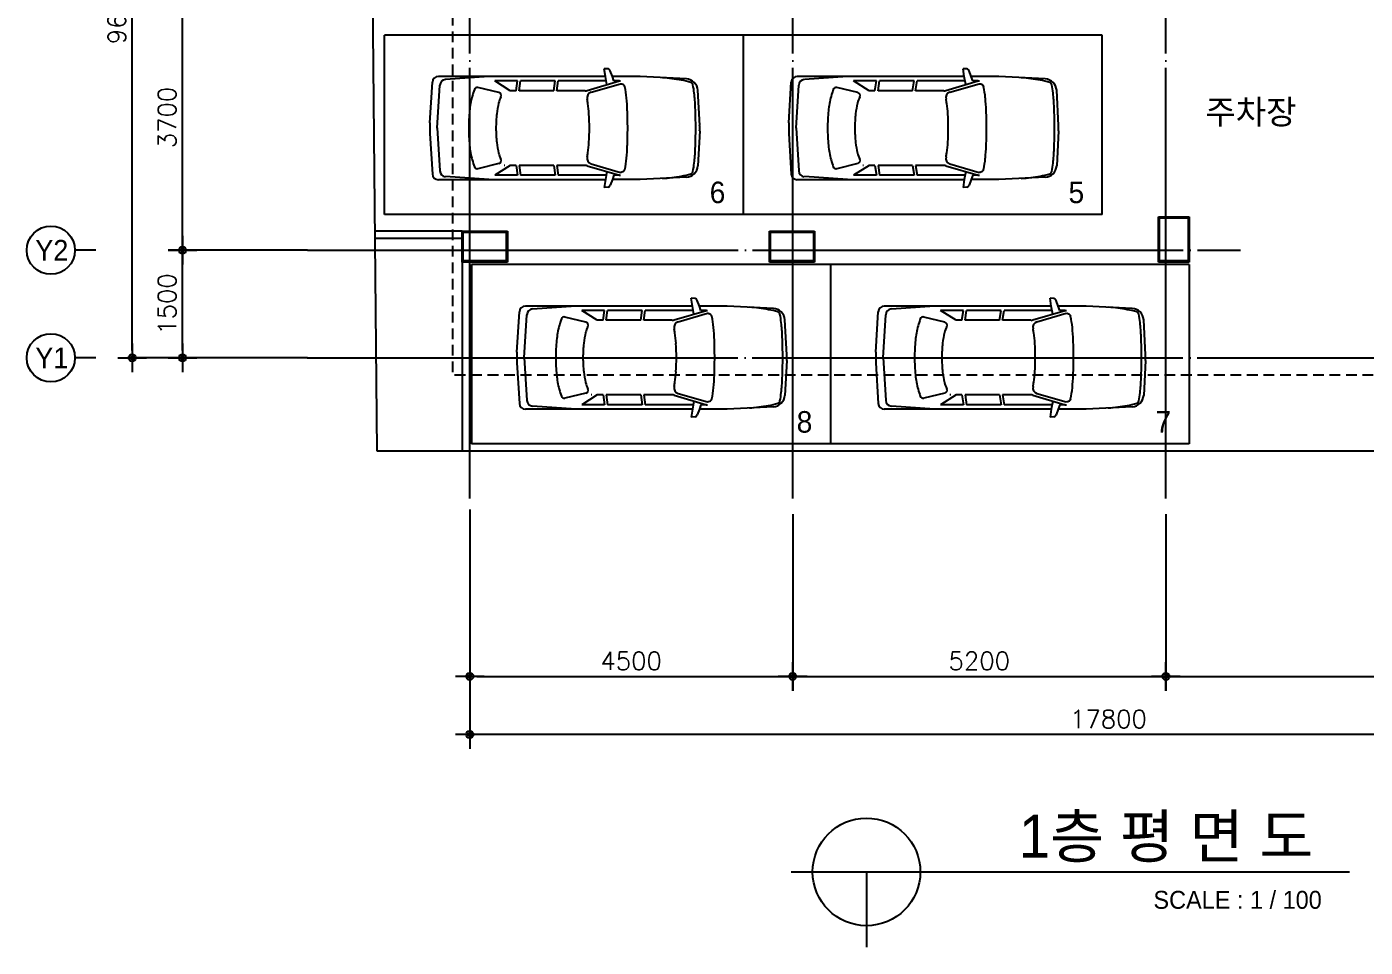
# Model space of a CAD drawing. Header units: millimetres. Extents: x 5537433 to 5830173, y -900794 to -778623.
# Drawn here: x 5537433 to 5556082, y -831231 to -818401 of the extents above; entities that cross this region are included whole.
import ezdxf
from ezdxf.enums import TextEntityAlignment as Align

# ---------------------------------------------------------------- set-up
doc = ezdxf.new("R2010")
doc.units = ezdxf.units.MM
doc.header["$LTSCALE"] = 100
doc.linetypes.add('CEN', pattern=[62, 60, -1, 0, -1])
doc.linetypes.add('HID', pattern=[2.3, 1.5, -0.8])
doc.layers.get('0').update_dxf_attribs({"linetype": 'CONTINUOUS'})
doc.layers.get('DEFPOINTS').update_dxf_attribs({"linetype": 'CONTINUOUS'})
for name, color, linetype in [('60', 60, 'CONTINUOUS'), ('CEN', 1, 'CEN'), ('COL', 2, 'CONTINUOUS'), ('DIM', 7, 'CONTINUOUS'), ('ETC', 6, 'CONTINUOUS'), ('FIN', 9, 'CONTINUOUS')]:
    doc.layers.add(name, color=color, linetype=linetype)
doc.styles.add('2', font='')
doc.styles.add('GHS', font='ROMANS.shx', dxfattribs={"bigfont": 'GHS.shx'})
doc.styles.add('title', font='')
doc.styles.get('2').set_extended_font_data('HYtbrB')
doc.styles.get('title').set_extended_font_data('Gulim')
doc.dimstyles.get("Standard").update_dxf_attribs({"dimtxt": 0.18, "dimasz": 0.18, "dimexe": 0.18, "dimexo": 0.0625, "dimgap": 0.09, "dimtad": 0, "dimtih": 1, "dimtoh": 1, "dimdec": 4, "dimzin": 0, "dimdsep": 46, "dimtxsty": 'STANDARD', "dimcen": 0.09, "dimadec": 0, "dimazin": 0, "dimtfac": 1, "dimtdec": 4, "dimtofl": 0, "dimtmove": 0, "dimatfit": 3, "dimfxl": 1, "dimtolj": 1, "dimtzin": 0, "dimarcsym": 0})

# ---------------------------------------------------------------- blocks, each defined once
blk = doc.blocks.new('Z_DOT')
at = {"layer": 'DIM', "color": 7}
for p, q in [((0, -2), (0, 2)), ((-2, 0), (2, 0))]:
    blk.add_line(p, q, dxfattribs=at)
for radius in [0.5, 0.25]:
    blk.add_circle((0, 0), radius, dxfattribs=at)
blk = doc.blocks.new('*D146')
at = {"layer": 'DEFPOINTS', "color": 0, "linetype": 'Continuous', "transparency": 16777216}
for p in [(5543605, -824895), (5548105, -824895), (5548105, -827456)]:
    blk.add_point(p, dxfattribs=at)
at = {"layer": 'DIM', "color": 0, "linetype": 'Continuous', "lineweight": -2, "transparency": 16777216}
for p, q in [((5543605, -825195), (5543605, -827456)), ((5548105, -825195), (5548105, -827456)), ((5543705, -827456), (5548005, -827456))]:
    blk.add_line(p, q, dxfattribs=at)
at = {"layer": 'DIM', "color": 0, "linetype": 'Continuous', "lineweight": -2, "transparency": 16777216, "xscale": 100, "yscale": 100, "zscale": 100, "rotation": 180}
blk.add_blockref('Z_DOT', (5543605, -827456), dxfattribs=at)
at = {"layer": 'DIM', "color": 0, "linetype": 'Continuous', "lineweight": -2, "transparency": 16777216, "xscale": 100, "yscale": 100, "zscale": 100}
blk.add_blockref('Z_DOT', (5548105, -827456), dxfattribs=at)
at = {"layer": 'DIM', "color": 60, "linetype": 'Continuous', "transparency": 16777216, "insert": (5545855, -827241), "char_height": 250, "attachment_point": 5, "style": 'GHS'}
blk.add_mtext('\\A1;4500', dxfattribs=at)
blk = doc.blocks.new('*D147')
at = {"layer": 'DEFPOINTS', "color": 0, "linetype": 'Continuous', "transparency": 16777216}
for p in [(5543605, -824829), (5561405, -824829), (5543605, -828266)]:
    blk.add_point(p, dxfattribs=at)
at = {"layer": 'DIM', "color": 0, "linetype": 'Continuous', "lineweight": -2, "transparency": 16777216}
for p, q in [((5543605, -825129), (5543605, -828266)), ((5561405, -825129), (5561405, -828266)), ((5561305, -828266), (5543705, -828266))]:
    blk.add_line(p, q, dxfattribs=at)
at = {"layer": 'DIM', "color": 0, "linetype": 'Continuous', "lineweight": -2, "transparency": 16777216, "xscale": 100, "yscale": 100, "zscale": 100, "rotation": 180}
blk.add_blockref('Z_DOT', (5543605, -828266), dxfattribs=at)
at = {"layer": 'DIM', "color": 0, "linetype": 'Continuous', "lineweight": -2, "transparency": 16777216, "xscale": 100, "yscale": 100, "zscale": 100}
blk.add_blockref('Z_DOT', (5561405, -828266), dxfattribs=at)
at = {"layer": 'DIM', "color": 60, "linetype": 'Continuous', "transparency": 16777216, "insert": (5552505, -828051), "char_height": 250, "attachment_point": 5, "style": 'GHS'}
blk.add_mtext('\\A1;17800', dxfattribs=at)
blk = doc.blocks.new('*D148')
at = {"layer": 'DEFPOINTS', "color": 0, "linetype": 'Continuous', "transparency": 16777216}
for p in [(5538903, -813416), (5541601, -813416), (5541601, -823016)]:
    blk.add_point(p, dxfattribs=at)
at = {"layer": 'DIM', "color": 0, "linetype": 'Continuous', "lineweight": -2, "transparency": 16777216}
for p, q in [((5541301, -813416), (5538903, -813416)), ((5538903, -822916), (5538903, -813516)), ((5541301, -823016), (5538903, -823016))]:
    blk.add_line(p, q, dxfattribs=at)
at = {"layer": 'DIM', "color": 0, "linetype": 'Continuous', "lineweight": -2, "transparency": 16777216, "xscale": 100, "yscale": 100, "zscale": 100}
for p, rotation in [((5538903, -813416), 90), ((5538903, -823016), 270)]:
    blk.add_blockref('Z_DOT', p, dxfattribs=dict(at, rotation=rotation))
at = {"layer": 'DIM', "color": 60, "linetype": 'Continuous', "transparency": 16777216, "insert": (5538688, -818216), "char_height": 250, "attachment_point": 5, "rotation": 90, "style": 'GHS'}
blk.add_mtext('\\A1;9600', dxfattribs=at)
blk = doc.blocks.new('*D152')
at = {"layer": 'DEFPOINTS', "color": 0, "linetype": 'Continuous', "transparency": 16777216}
for p in [(5548105, -824895), (5553305, -824895), (5553305, -827456)]:
    blk.add_point(p, dxfattribs=at)
at = {"layer": 'DIM', "color": 0, "linetype": 'Continuous', "lineweight": -2, "transparency": 16777216}
for p, q in [((5548105, -825195), (5548105, -827456)), ((5553305, -825195), (5553305, -827456)), ((5548205, -827456), (5553205, -827456))]:
    blk.add_line(p, q, dxfattribs=at)
at = {"layer": 'DIM', "color": 0, "linetype": 'Continuous', "lineweight": -2, "transparency": 16777216, "xscale": 100, "yscale": 100, "zscale": 100, "rotation": 180}
blk.add_blockref('Z_DOT', (5548105, -827456), dxfattribs=at)
at = {"layer": 'DIM', "color": 0, "linetype": 'Continuous', "lineweight": -2, "transparency": 16777216, "xscale": 100, "yscale": 100, "zscale": 100}
blk.add_blockref('Z_DOT', (5553305, -827456), dxfattribs=at)
at = {"layer": 'DIM', "color": 60, "linetype": 'Continuous', "transparency": 16777216, "insert": (5550705, -827241), "char_height": 250, "attachment_point": 5, "style": 'GHS'}
blk.add_mtext('\\A1;5200', dxfattribs=at)
blk = doc.blocks.new('*D153')
at = {"layer": 'DEFPOINTS', "color": 0, "linetype": 'Continuous', "transparency": 16777216}
for p in [(5553305, -824895), (5561405, -824895), (5561405, -827456)]:
    blk.add_point(p, dxfattribs=at)
at = {"layer": 'DIM', "color": 0, "linetype": 'Continuous', "lineweight": -2, "transparency": 16777216}
for p, q in [((5553305, -825195), (5553305, -827456)), ((5561405, -825195), (5561405, -827456)), ((5553405, -827456), (5561305, -827456))]:
    blk.add_line(p, q, dxfattribs=at)
at = {"layer": 'DIM', "color": 0, "linetype": 'Continuous', "lineweight": -2, "transparency": 16777216, "xscale": 100, "yscale": 100, "zscale": 100, "rotation": 180}
blk.add_blockref('Z_DOT', (5553305, -827456), dxfattribs=at)
at = {"layer": 'DIM', "color": 0, "linetype": 'Continuous', "lineweight": -2, "transparency": 16777216, "xscale": 100, "yscale": 100, "zscale": 100}
blk.add_blockref('Z_DOT', (5561405, -827456), dxfattribs=at)
at = {"layer": 'DIM', "color": 60, "linetype": 'Continuous', "transparency": 16777216, "insert": (5557355, -827241), "char_height": 250, "attachment_point": 5, "style": 'GHS'}
blk.add_mtext('\\A1;8100', dxfattribs=at)
blk = doc.blocks.new('*D155')
at = {"layer": 'DEFPOINTS', "color": 0, "linetype": 'Continuous', "transparency": 16777216}
for p in [(5539603, -821516), (5541644, -821516), (5541644, -823016)]:
    blk.add_point(p, dxfattribs=at)
at = {"layer": 'DIM', "color": 0, "linetype": 'Continuous', "lineweight": -2, "transparency": 16777216}
for p, q in [((5541344, -821516), (5539603, -821516)), ((5539603, -822916), (5539603, -821616)), ((5541344, -823016), (5539603, -823016))]:
    blk.add_line(p, q, dxfattribs=at)
at = {"layer": 'DIM', "color": 0, "linetype": 'Continuous', "lineweight": -2, "transparency": 16777216, "xscale": 100, "yscale": 100, "zscale": 100}
for p, rotation in [((5539603, -821516), 90), ((5539603, -823016), 270)]:
    blk.add_blockref('Z_DOT', p, dxfattribs=dict(at, rotation=rotation))
at = {"layer": 'DIM', "color": 60, "linetype": 'Continuous', "transparency": 16777216, "insert": (5539388, -822266), "char_height": 250, "attachment_point": 5, "rotation": 90, "style": 'GHS'}
blk.add_mtext('\\A1;1500', dxfattribs=at)
blk = doc.blocks.new('*D156')
at = {"layer": 'DEFPOINTS', "color": 0, "linetype": 'Continuous', "transparency": 16777216}
for p in [(5539603, -817816), (5541644, -817816), (5541644, -821516)]:
    blk.add_point(p, dxfattribs=at)
at = {"layer": 'DIM', "color": 0, "linetype": 'Continuous', "lineweight": -2, "transparency": 16777216}
for p, q in [((5541344, -817816), (5539603, -817816)), ((5539603, -821416), (5539603, -817916)), ((5541344, -821516), (5539603, -821516))]:
    blk.add_line(p, q, dxfattribs=at)
at = {"layer": 'DIM', "color": 0, "linetype": 'Continuous', "lineweight": -2, "transparency": 16777216, "xscale": 100, "yscale": 100, "zscale": 100}
for p, rotation in [((5539603, -817816), 90), ((5539603, -821516), 270)]:
    blk.add_blockref('Z_DOT', p, dxfattribs=dict(at, rotation=rotation))
at = {"layer": 'DIM', "color": 60, "linetype": 'Continuous', "transparency": 16777216, "insert": (5539388, -819666), "char_height": 250, "attachment_point": 5, "rotation": 90, "style": 'GHS'}
blk.add_mtext('\\A1;3700', dxfattribs=at)
blk = doc.blocks.new('1P-E102')
at = {"color": 0}
for p, q in [((1522, 921), (1560, 1020)), ((1597, 1053), (1663, 1058)), ((1644, 921), (1663, 1058)), ((233, 879), (1038, 921)), ((1038, 921), (1522, 921)), ((1399, 845), (1379, 845)), ((1892, 648), (1382, 795)), ((1963, 679), (1398, 845)), ((1398, 845), (1496, 845)), ((1496, 845), (1522, 921)), ((1617, 781), (1644, 920)), ((1629, 845), (2465, 845)), ((1644, 923), (4551, 923)), ((2490, 673), (2465, 845)), ((2543, 673), (2518, 845)), ((2518, 845), (3120, 845)), ((3145, 673), (3120, 845)), ((3198, 673), (3173, 845)), ((3173, 845), (3570, 845)), ((3302, 673), (3570, 845)), ((3498, 642), (3862, 730)), ((3676, 921), (4428, 869)), ((4571, 21), (4526, 770)), ((4698, 115), (4656, 824)), ((1, 71), (33, 681)), ((1998, 673), (2490, 673)), ((2543, 673), (3145, 673)), ((3198, 673), (3302, 673)), ((4571, 25), (4526, -724)), ((1, -25), (33, -635)), ((4698, -69), (4656, -776)), ((1892, -602), (1382, -749)), ((1963, -633), (1398, -799)), ((1998, -627), (2490, -627)), ((2490, -627), (2465, -799)), ((2543, -627), (2518, -799)), ((2543, -627), (3145, -627)), ((3145, -627), (3120, -799)), ((3198, -627), (3173, -799)), ((3198, -627), (3302, -627)), ((3302, -627), (3570, -799)), ((3498, -596), (3862, -684)), ((233, -833), (1038, -875)), ((1038, -875), (1522, -875)), ((1399, -799), (1379, -799)), ((1398, -799), (1496, -799)), ((1496, -799), (1522, -875)), ((1522, -875), (1560, -974)), ((1617, -735), (1644, -874)), ((1629, -799), (2465, -799)), ((1644, -875), (4551, -875)), ((1644, -875), (1663, -1012)), ((2518, -799), (3120, -799)), ((3173, -799), (3570, -799)), ((3676, -875), (4428, -823)), ((1597, -1007), (1663, -1012))]:
    blk.add_line(p, q, dxfattribs=at)
for centre, radius, start, end in [((1610, 1002), 52.8, 104.2315, 160.6745), ((244, 668), 211, 92.9815, 176.3785), ((1722, 460), 1635, 168.78, 173.9225), ((170, 767), 52.8, 106.7445, 168.78), ((580, -594), 1475, 100.1195, 106.7445), ((955, -2700), 3614, 94.8481, 100.1195), ((2953, 396), 1684, 168.0928, 174.8056), ((1346, 735), 42.2, 129.2574, 168.0928), ((1391, 679), 114, 123.4624, 129.2574), ((1391, 679), 114, 108.9719, 123.4624), ((1380, 713), 78.3, 91.5011, 108.9719), ((1379, 738), 52.9, 88.4832, 91.5011), ((3875, 678), 52.8, 21.2163, 103.5632), ((4421, 764), 106, 3.398, 86.0658), ((4551, 818), 105, 3.398, 90), ((4143, 202), 4070, 173.9225, 177.4748), ((5456, 168), 4198, 174.8056, 177.8435), ((1857, 549), 106, 347.6125, 70.157), ((2889, 322), 951, 167.6125, 172.1794), ((1998, 778), 106, 250.157, 270), ((3395, 726), 52.8, 270, 283.5632), ((3510, 590), 52.8, 103.5632, 205.6375), ((2926, 310), 595, 14.3614, 25.6375), ((2926, 310), 1070, 14.3614, 21.2163), ((2250, 137), 1769, 6.0539, 14.3614), ((8122, 26), 8052, 177.4748, 180), ((9585, 13), 8330, 177.8435, 179.9451), ((6340, 20), 4418, 176.7438, 179.9932), ((4200, 142), 2275, 172.1794, 176.7438), ((2250, 137), 1293, 6.0539, 14.3614), ((1162, 22), 2387, 0, 6.0539), ((1162, 22), 2862, 360, 6.0539), ((950, 21), 950, 176.9814, 180.0271), ((950, 25), 950, 179.9729, 183.0186), ((8122, 26), 8052, 180, 180.039), ((8122, 20), 8052, 180, 182.5252), ((9585, 33), 8330, 180.0549, 182.1565), ((6340, 26), 4418, 180.0068, 183.2562), ((1162, 24), 2387, 353.9461, 360), ((1162, 22), 2387, 359.9789, 0), ((1162, 24), 2862, 353.9461, 0), ((1162, 22), 2862, 359.9789, 0), ((3117, 21), 1584, 359.9961, 3.398), ((3117, 25), 1584, 356.602, 0.0039), ((4200, -96), 2275, 183.2562, 187.8206), ((2250, -91), 1293, 345.6386, 353.9461), ((4143, -156), 4070, 182.5252, 186.0775), ((5456, -122), 4198, 182.1565, 185.1944), ((2889, -276), 951, 187.8206, 192.3875), ((2926, -264), 595, 334.3625, 345.6386), ((2250, -91), 1769, 345.6386, 353.9461), ((244, -622), 211, 183.6215, 267.0185), ((1722, -414), 1635, 186.0775, 191.22), ((2953, -350), 1684, 185.1944, 191.9072), ((1346, -689), 42.2, 191.9072, 230.7426), ((1857, -503), 106, 289.843, 12.3875), ((1998, -732), 106, 90, 109.843), ((3510, -544), 52.8, 154.3625, 256.4368), ((3875, -632), 52.8, 256.4368, 338.7837), ((2926, -264), 1070, 338.7837, 345.6386), ((170, -721), 52.8, 191.22, 253.2555), ((580, 640), 1475, 253.2555, 259.8805), ((955, 2746), 3614, 259.8805, 265.1519), ((1391, -633), 114, 230.7426, 236.5376), ((1391, -633), 114, 236.5376, 251.0281), ((1380, -667), 78.3, 251.0281, 268.4989), ((1379, -692), 52.9, 268.4989, 271.5168), ((4421, -718), 106, 273.9342, 356.602), ((4551, -770), 105, 270, 356.602), ((1610, -956), 52.8, 199.3255, 255.7685)]:
    blk.add_arc(centre, radius, start, end, dxfattribs=at)

msp = doc.modelspace()

# ---------------------------------------------------------------- linework, layer by layer
for p, q in [((5542317.5, -824315.8), (5542204, -812695.1)), ((5552417.5, -818517.1), (5542417.5, -818517.1)), ((5542417.5, -821017.1), (5542417.5, -818517.1)), ((5547417.5, -821017.1), (5547417.5, -818517.1)), ((5552417.5, -821017.1), (5552417.5, -818517.1)), ((5552417.5, -821017.1), (5542417.5, -821017.1)), ((5553629.8, -821715.8), (5543629.8, -821715.8)), ((5543629.8, -821715.8), (5543629.8, -824215.8)), ((5548629.8, -821715.8), (5548629.8, -824215.8)), ((5553629.8, -821715.8), (5553629.8, -824215.8)), ((5553629.8, -824215.8), (5543629.8, -824215.8)), ((5564378.9, -824315.8), (5542317.5, -824315.8))]:
    msp.add_line(p, q)
at = {"layer": 'CEN'}
for p, q in [((5543604.8, -824975.8), (5543604.8, -809189.1)), ((5548104.8, -824975.8), (5548104.8, -809189.1)), ((5553304.8, -824975.8), (5553304.8, -809189.1)), ((5541345.3, -821515.8), (5554344.1, -821515.8)), ((5541341.9, -823015.8), (5565002.1, -823015.8))]:
    msp.add_line(p, q, dxfattribs=at)
at = {"layer": 'COL'}
for p, q in [((5553214.8, -821065.8), (5553614.8, -821065.8)), ((5553214.8, -821665.8), (5553214.8, -821065.8)), ((5553614.8, -821065.8), (5553614.8, -821665.8)), ((5543514.8, -821265.8), (5544114.8, -821265.8)), ((5543514.8, -821665.8), (5543514.8, -821265.8)), ((5544114.8, -821265.8), (5544114.8, -821665.8)), ((5547794.8, -821265.8), (5548394.8, -821265.8)), ((5547794.8, -821665.8), (5547794.8, -821265.8)), ((5548394.8, -821265.8), (5548394.8, -821665.8)), ((5544114.8, -821665.8), (5543514.8, -821665.8)), ((5548394.8, -821665.8), (5547794.8, -821665.8)), ((5553614.8, -821665.8), (5553214.8, -821665.8)), ((5548083.1, -830181.5), (5555865.4, -830181.5)), ((5549133.1, -830181.5), (5549133.1, -831231.5))]:
    msp.add_line(p, q, dxfattribs=at)
msp.add_circle((5549133.1, -830181.5), 750, dxfattribs=at)
at = {"layer": 'DIM', "linetype": 'Continuous'}
for p, q in [((5538393.4, -821515.8), (5538105.4, -821515.8)), ((5538393.4, -823015.8), (5538105.4, -823015.8))]:
    msp.add_line(p, q, dxfattribs=at)
for centre in [(5537769.4, -821515.8), (5537769.4, -823015.8)]:
    msp.add_circle(centre, 336, dxfattribs=at)
at = {"layer": 'ETC'}
for p, q in [((5543499.8, -821250.8), (5542287.6, -821250.8)), ((5543499.8, -821350.8), (5542288.5, -821350.8)), ((5543499.8, -821680.8), (5543499.8, -824315.8)), ((5543599.8, -821680.8), (5543599.8, -824315.8))]:
    msp.add_line(p, q, dxfattribs=at)
at = {"layer": 'FIN', "linetype": 'HID'}
for p in [(5543364.8, -813175.8), (5561944.8, -823255.8)]:
    msp.add_line(p, (5543364.8, -823255.8), dxfattribs=at)
at = {"layer": 'FIN'}
for p, q in [((5553199.8, -821050.8), (5553629.8, -821050.8)), ((5553199.8, -821680.8), (5553199.8, -821050.8)), ((5553629.8, -821050.8), (5553629.8, -821680.8)), ((5543499.8, -821250.8), (5544129.8, -821250.8)), ((5543499.8, -821680.8), (5543499.8, -821250.8)), ((5544129.8, -821250.8), (5544129.8, -821680.8)), ((5547779.8, -821250.8), (5548409.8, -821250.8)), ((5547779.8, -821680.8), (5547779.8, -821250.8)), ((5548409.8, -821250.8), (5548409.8, -821680.8)), ((5544129.8, -821680.8), (5543499.8, -821680.8)), ((5548409.8, -821680.8), (5547779.8, -821680.8)), ((5553629.8, -821680.8), (5553199.8, -821680.8))]:
    msp.add_line(p, q, dxfattribs=at)

# ---------------------------------------------------------------- block references
at = {"layer": 'ETC', "linetype": 'Continuous', "xscale": 0.7999999998137355, "yscale": 0.7999999998137355, "zscale": 0.7999999998137355, "rotation": 180}
for p in [(5546809.9, -819795.6), (5551809.9, -819795.6), (5548022.2, -822994.4), (5553022.2, -822994.4)]:
    msp.add_blockref('1P-E102', p, dxfattribs=at)

# ---------------------------------------------------------------- texts
at = {"layer": '60', "style": '2'}
for s, height, p in [('주차장', 337.5, (5553853.8, -819758.3)), ('1층 평 면 도 ', 600, (5551256.2, -829985.1)), ('SCALE : 1 / 100', 250, (5553131.5, -830695.7))]:
    msp.add_text(s, height=height, dxfattribs=at).set_placement(p)
at = {"layer": '60', "color": 60, "style": 'title'}
for s, p in [('6', (5546948.3, -820860)), ('5', (5551948.3, -820860)), ('8', (5548160.6, -824058.7)), ('7', (5553160.6, -824058.7))]:
    msp.add_text(s, height=300, dxfattribs=at).set_placement(p)
at = {"layer": '60', "linetype": 'Continuous', "style": '2'}
for s, p in [('Y2', (5537782.4, -821516.5)), ('Y1', (5537782.4, -823016.5))]:
    msp.add_text(s, height=288, dxfattribs=at).set_placement(p, align=Align.MIDDLE_CENTER)

# ---------------------------------------------------------------- dimensions: what is measured, and where the dimension line sits
at = {"layer": 'DIM', "linetype": 'Continuous'}
for base, p1, p2, picture, middle in [((5538903.4, -813415.8), (5541601.4, -823015.8), (5541601.4, -813415.8), '*D148', (5538688.4, -818215.8)), ((5539603.4, -817815.8), (5541644, -821515.8), (5541644, -817815.8), '*D156', (5539388.4, -819665.8)), ((5539603.4, -821515.8), (5541644, -823015.8), (5541644, -821515.8), '*D155', (5539388.4, -822265.8))]:
    dim = msp.add_linear_dim(base=base, p1=p1, p2=p2, angle=90, dimstyle='STANDARD', override={"dimscale": 100, "dimtxt": 2.5, "dimasz": 1, "dimexe": 0, "dimexo": 3, "dimgap": 0.9, "dimtad": 1, "dimtih": 0, "dimtoh": 0, "dimdec": 0, "dimzin": 8, "dimtxsty": 'GHS', "dimblk1": 'Z_DOT', "dimblk2": 'Z_DOT', "dimsah": 1, "dimcen": 2.5, "dimclrt": 60, "dimtix": 1, "dimtofl": 1, "dimtmove": 2}, dxfattribs=at)
    dim.commit()
    dim.dimension.update_dxf_attribs({"geometry": picture, "text_midpoint": middle})
for base, p1, p2, picture, middle in [((5543604.8, -828266.2), (5561404.8, -824828.9), (5543604.8, -824828.9), '*D147', (5552504.8, -828051.2)), ((5548104.8, -827456.2), (5543604.8, -824894.7), (5548104.8, -824894.7), '*D146', (5545854.8, -827241.2)), ((5553304.8, -827456.2), (5548104.8, -824894.7), (5553304.8, -824894.7), '*D152', (5550704.8, -827241.2)), ((5561404.8, -827456.2), (5553304.8, -824894.7), (5561404.8, -824894.7), '*D153', (5557354.8, -827241.2))]:
    dim = msp.add_linear_dim(base=base, p1=p1, p2=p2, dimstyle='STANDARD', override={"dimscale": 100, "dimtxt": 2.5, "dimasz": 1, "dimexe": 0, "dimexo": 3, "dimgap": 0.9, "dimtad": 1, "dimtih": 0, "dimtoh": 0, "dimdec": 0, "dimzin": 8, "dimtxsty": 'GHS', "dimblk1": 'Z_DOT', "dimblk2": 'Z_DOT', "dimsah": 1, "dimcen": 2.5, "dimclrt": 60, "dimtix": 1, "dimtofl": 1, "dimtmove": 2}, dxfattribs=at)
    dim.commit()
    dim.dimension.update_dxf_attribs({"geometry": picture, "text_midpoint": middle})

doc.saveas('drawing.dxf')
